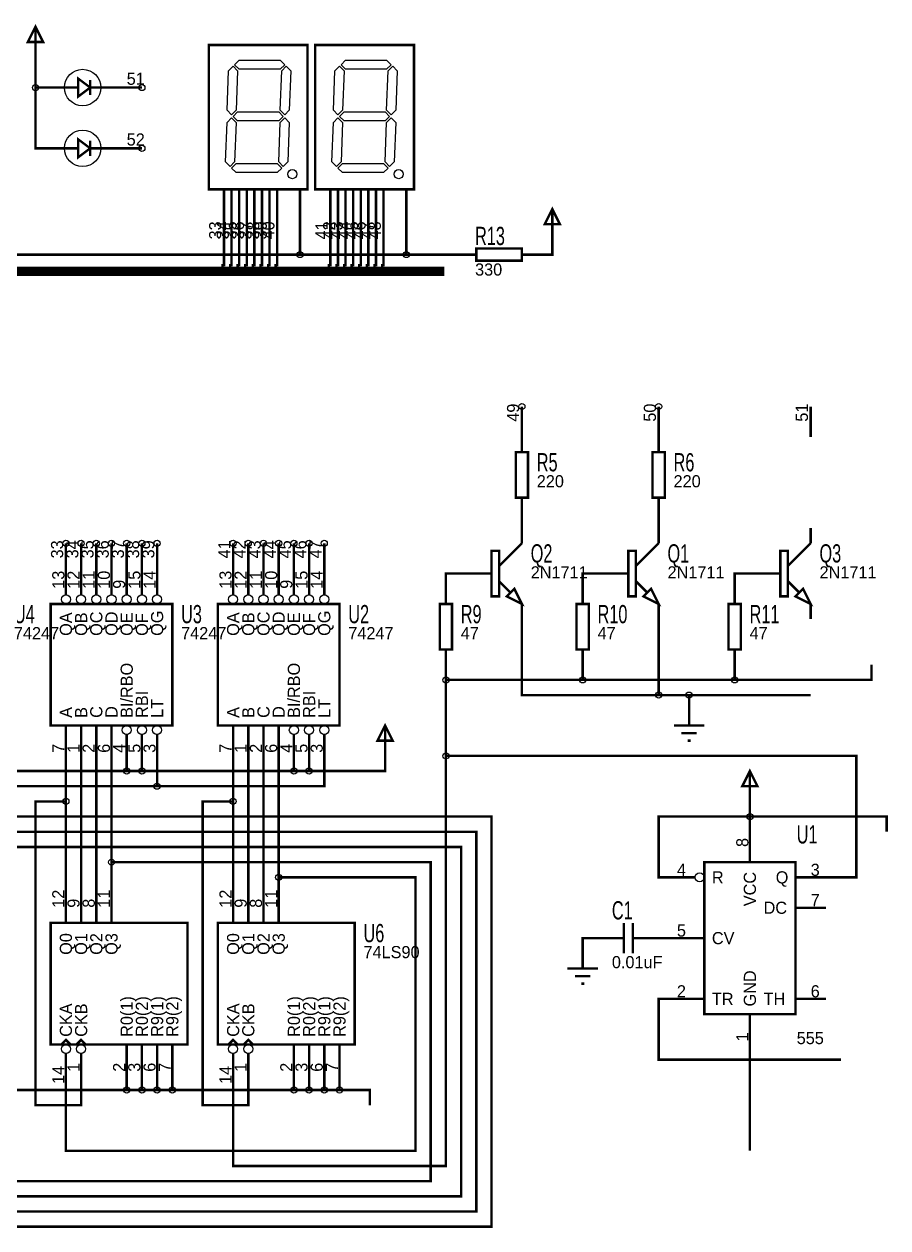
# Model space of a CAD drawing. Header units: inches. Extents: x -5.1 to 5.6, y -4.4 to 3.5.
# Drawn here: x -0.07 to 5.61, y -4.41 to 3.52 of the extents above; entities that cross this region are included whole.
import ezdxf

# ---------------------------------------------------------------- set-up
doc = ezdxf.new("R2010")
doc.units = ezdxf.units.IN
doc.layers.get('0').update_dxf_attribs({"linetype": 'CONTINUOUS'})

msp = doc.modelspace()

# ---------------------------------------------------------------- linework, layer by layer
for points, const_width in [([(-0.05, 3.4), (0, 3.5), (0.05, 3.4), (-0.05, 3.4)], 0.016), ([(0, 3.3), (0, 3.5)], 0.016), ([(1.14, 2.43), (1.79, 2.43), (1.79, 3.38), (1.14, 3.38), (1.14, 2.43)], 0.016), ([(1.84, 2.43), (2.49, 2.43), (2.49, 3.38), (1.84, 3.38), (1.84, 2.43)], 0.016), ([(0, 3.3), (0, 3.1)], 0.016), ([(0.36, 3.1), (0.28, 3.16), (0.28, 3.04), (0.36, 3.1)], 0.015), ([(0.11, 3.1), (0, 3.1)], 0.016), ([(0.11, 2.7), (0, 2.7), (0, 3.1)], 0.016), ([(0.11, 3.1), (0.21, 3.1)], 0.016), ([(0.21, 3.1), (0.28, 3.1)], 0.016), ([(0.36, 3.1), (0.41, 3.1)], 0.016), ([(0.36, 3.05), (0.36, 3.15)], 0.015), ([(0.51, 3.1), (0.41, 3.1)], 0.016), ([(0.51, 3.1), (0.7, 3.1)], 0.016), ([(0.36, 2.7), (0.28, 2.76), (0.28, 2.64), (0.36, 2.7)], 0.015), ([(0.11, 2.7), (0.21, 2.7)], 0.016), ([(0.21, 2.7), (0.28, 2.7)], 0.016), ([(0.36, 2.7), (0.41, 2.7)], 0.016), ([(0.36, 2.65), (0.36, 2.75)], 0.015), ([(0.51, 2.7), (0.41, 2.7)], 0.016), ([(0.51, 2.7), (0.7, 2.7)], 0.016), ([(1.24, 2.23), (1.24, 2.43)], 0.016), ([(1.29, 2.23), (1.29, 2.43)], 0.016), ([(1.34, 2.23), (1.34, 2.43)], 0.016), ([(1.39, 2.23), (1.39, 2.43)], 0.016), ([(1.44, 2.23), (1.44, 2.43)], 0.016), ([(1.49, 2.23), (1.49, 2.43)], 0.016), ([(1.54, 2.23), (1.54, 2.43)], 0.016), ([(1.59, 2.23), (1.59, 2.43)], 0.016), ([(1.74, 2.23), (1.74, 2.43)], 0.016), ([(1.94, 2.23), (1.94, 2.43)], 0.016), ([(1.99, 2.23), (1.99, 2.43)], 0.016), ([(2.04, 2.23), (2.04, 2.43)], 0.016), ([(2.09, 2.23), (2.09, 2.43)], 0.016), ([(2.14, 2.23), (2.14, 2.43)], 0.016), ([(2.19, 2.23), (2.19, 2.43)], 0.016), ([(2.24, 2.23), (2.24, 2.43)], 0.016), ([(2.29, 2.23), (2.29, 2.43)], 0.016), ([(2.44, 2.23), (2.44, 2.43)], 0.016), ([(3.35, 2.2), (3.4, 2.3), (3.45, 2.2), (3.35, 2.2)], 0.016), ([(3.4, 2.1), (3.4, 2.3)], 0.016), ([(1.24, 2.23), (1.24, 1.93), (1.23, 1.93), (1.23, 1.9)], 0.016), ([(1.29, 2.23), (1.29, 1.93), (1.28, 1.93), (1.28, 1.9)], 0.016), ([(1.34, 2.23), (1.34, 1.93), (1.33, 1.93), (1.33, 1.9)], 0.016), ([(1.39, 2.23), (1.39, 1.93), (1.38, 1.93), (1.38, 1.9)], 0.016), ([(1.44, 2.23), (1.44, 1.93), (1.43, 1.93), (1.43, 1.9)], 0.016), ([(1.49, 2.23), (1.49, 1.93), (1.48, 1.93), (1.48, 1.9)], 0.016), ([(1.54, 2.23), (1.54, 1.93), (1.53, 1.93), (1.53, 1.9)], 0.016), ([(1.59, 2.23), (1.59, 1.93), (1.58, 1.93), (1.58, 1.9)], 0.016), ([(1.74, 2.23), (1.74, 2)], 0.016), ([(1.94, 2.23), (1.94, 1.93), (1.93, 1.93), (1.93, 1.9)], 0.016), ([(1.99, 2.23), (1.99, 1.93), (1.98, 1.93), (1.98, 1.9)], 0.016), ([(2.04, 2.23), (2.04, 1.93), (2.03, 1.93), (2.03, 1.9)], 0.016), ([(2.09, 2.23), (2.09, 1.93), (2.08, 1.93), (2.08, 1.9)], 0.016), ([(2.14, 2.23), (2.14, 1.93), (2.13, 1.93), (2.13, 1.9)], 0.016), ([(2.19, 2.23), (2.19, 1.93), (2.18, 1.93), (2.18, 1.9)], 0.016), ([(2.24, 2.23), (2.24, 1.93), (2.23, 1.93), (2.23, 1.9)], 0.016), ([(2.29, 2.23), (2.29, 1.93), (2.28, 1.93), (2.28, 1.9)], 0.016), ([(2.44, 2.23), (2.44, 2)], 0.016), ([(3.3, 2), (3.4, 2), (3.4, 2.1)], 0.016), ([(-0.58, 2), (1.74, 2)], 0.016), ([(1.74, 2), (2.44, 2)], 0.016), ([(2.44, 2), (2.8, 2)], 0.016), ([(2.8, 2), (2.9, 2)], 0.016), ([(2.9, 1.96), (3.2, 1.96), (3.2, 2.04), (2.9, 2.04), (2.9, 1.96)], 0.016), ([(3.3, 2), (3.2, 2)], 0.016), ([(2.69, 1.89), (-3.76, 1.89)], 0.06), ([(3.2, 0.8), (3.2, 1)], 0.016), ([(4.1, 0.8), (4.1, 1)], 0.016), ([(5.1, 0.8), (5.1, 1)], 0.016), ([(3.2, 0.8), (3.2, 0.7)], 0.016), ([(4.1, 0.8), (4.1, 0.7)], 0.016), ([(3.16, 0.4), (3.24, 0.4), (3.24, 0.7), (3.16, 0.7), (3.16, 0.4)], 0.016), ([(4.06, 0.4), (4.14, 0.4), (4.14, 0.7), (4.06, 0.7), (4.06, 0.4)], 0.016), ([(3.2, 0.3), (3.2, 0.4)], 0.016), ([(4.1, 0.3), (4.1, 0.4)], 0.016), ([(3.2, 0.2), (3.2, 0.3)], 0.016), ([(4.1, 0.2), (4.1, 0.3)], 0.016), ([(3.2, 0.2), (3.2, 0.1)], 0.016), ([(4.1, 0.2), (4.1, 0.1)], 0.016), ([(5.1, 0.2), (5.1, 0.1)], 0.016), ([(0.2, -0.1), (0.2, 0.1)], 0.016), ([(0.3, -0.1), (0.3, 0.1)], 0.016), ([(0.4, -0.1), (0.4, 0.1)], 0.016), ([(0.5, -0.1), (0.5, 0.1)], 0.016), ([(0.6, -0.1), (0.6, 0.1)], 0.016), ([(0.7, -0.1), (0.7, 0.1)], 0.016), ([(0.8, -0.1), (0.8, 0.1)], 0.016), ([(1.3, -0.1), (1.3, 0.1)], 0.016), ([(1.4, -0.1), (1.4, 0.1)], 0.016), ([(1.5, -0.1), (1.5, 0.1)], 0.016), ([(1.6, -0.1), (1.6, 0.1)], 0.016), ([(1.7, -0.1), (1.7, 0.1)], 0.016), ([(1.8, -0.1), (1.8, 0.1)], 0.016), ([(1.9, -0.1), (1.9, 0.1)], 0.016), ([(3.05, -0.05), (3.2, 0.1)], 0.016), ([(3.95, -0.05), (4.1, 0.1)], 0.016), ([(4.95, -0.05), (5.1, 0.1)], 0.016), ([(3, -0.25), (3.05, -0.25), (3.05, 0.05), (3, 0.05), (3, -0.25)], 0.016), ([(3.9, -0.25), (3.95, -0.25), (3.95, 0.05), (3.9, 0.05), (3.9, -0.25)], 0.016), ([(4.9, -0.25), (4.95, -0.25), (4.95, 0.05), (4.9, 0.05), (4.9, -0.25)], 0.016), ([(0.2, -0.1), (0.2, -0.24)], 0.016), ([(0.3, -0.1), (0.3, -0.24)], 0.016), ([(0.4, -0.1), (0.4, -0.24)], 0.016), ([(0.5, -0.1), (0.5, -0.24)], 0.016), ([(0.6, -0.1), (0.6, -0.24)], 0.016), ([(0.7, -0.1), (0.7, -0.24)], 0.016), ([(0.8, -0.1), (0.8, -0.24)], 0.016), ([(1.3, -0.1), (1.3, -0.24)], 0.016), ([(1.4, -0.1), (1.4, -0.24)], 0.016), ([(1.5, -0.1), (1.5, -0.24)], 0.016), ([(1.6, -0.1), (1.6, -0.24)], 0.016), ([(1.7, -0.1), (1.7, -0.24)], 0.016), ([(1.8, -0.1), (1.8, -0.24)], 0.016), ([(1.9, -0.1), (1.9, -0.24)], 0.016), ([(2.9, -0.1), (2.7, -0.1), (2.7, -0.2)], 0.016), ([(2.9, -0.1), (3, -0.1)], 0.016), ([(3.05, -0.15), (3.12, -0.22)], 0.016), ([(3.8, -0.1), (3.6, -0.1), (3.6, -0.2)], 0.016), ([(3.8, -0.1), (3.9, -0.1)], 0.016), ([(3.95, -0.15), (4.02, -0.22)], 0.016), ([(4.8, -0.1), (4.6, -0.1), (4.6, -0.2)], 0.016), ([(4.8, -0.1), (4.9, -0.1)], 0.016), ([(4.95, -0.15), (5.02, -0.22)], 0.016), ([(2.7, -0.2), (2.7, -0.3)], 0.016), ([(3.2, -0.3), (3.1, -0.25), (3.15, -0.2), (3.2, -0.3)], 0.016), ([(3.6, -0.2), (3.6, -0.3)], 0.016), ([(4.1, -0.3), (4, -0.25), (4.05, -0.2), (4.1, -0.3)], 0.016), ([(4.6, -0.2), (4.6, -0.3)], 0.016), ([(5.1, -0.3), (5, -0.25), (5.05, -0.2), (5.1, -0.3)], 0.016), ([(0.1, -1.1), (0.9, -1.1), (0.9, -0.3), (0.1, -0.3), (0.1, -1.1)], 0.016), ([(1.2, -1.1), (2, -1.1), (2, -0.3), (1.2, -0.3), (1.2, -1.1)], 0.016), ([(2.66, -0.6), (2.74, -0.6), (2.74, -0.3), (2.66, -0.3), (2.66, -0.6)], 0.016), ([(3.2, -0.4), (3.2, -0.3)], 0.016), ([(3.56, -0.6), (3.64, -0.6), (3.64, -0.3), (3.56, -0.3), (3.56, -0.6)], 0.016), ([(4.1, -0.4), (4.1, -0.3)], 0.016), ([(4.56, -0.6), (4.64, -0.6), (4.64, -0.3), (4.56, -0.3), (4.56, -0.6)], 0.016), ([(5.1, -0.4), (5.1, -0.3)], 0.016), ([(3.2, -0.4), (3.2, -0.9), (4.1, -0.9)], 0.016), ([(4.1, -0.4), (4.1, -0.9), (4.3, -0.9)], 0.016), ([(2.7, -0.7), (2.7, -0.6)], 0.016), ([(3.6, -0.7), (3.6, -0.6)], 0.016), ([(4.6, -0.7), (4.6, -0.6)], 0.016), ([(2.7, -0.7), (2.7, -0.8)], 0.016), ([(4.6, -0.7), (4.6, -0.8), (3.6, -0.8)], 0.016), ([(3.6, -0.7), (3.6, -0.8)], 0.016), ([(5.5, -0.7), (5.5, -0.8), (4.6, -0.8)], 0.016), ([(3.6, -0.8), (2.7, -0.8)], 0.016), ([(2.7, -0.8), (2.7, -1.3)], 0.016), ([(5.1, -0.9), (4.3, -0.9)], 0.016), ([(4.3, -1), (4.3, -0.9)], 0.016), ([(4.3, -1), (4.3, -1.1)], 0.016), ([(0.2, -1.3), (0.2, -1.1)], 0.016), ([(0.3, -1.3), (0.3, -1.1)], 0.016), ([(0.4, -1.3), (0.4, -1.1)], 0.016), ([(0.5, -1.3), (0.5, -1.1)], 0.016), ([(1.3, -1.3), (1.3, -1.1)], 0.016), ([(1.4, -1.3), (1.4, -1.1)], 0.016), ([(1.5, -1.3), (1.5, -1.1)], 0.016), ([(1.6, -1.3), (1.6, -1.1)], 0.016), ([(2.25, -1.2), (2.3, -1.1), (2.35, -1.2), (2.25, -1.2)], 0.016), ([(2.3, -1.3), (2.3, -1.1)], 0.016), ([(4.2, -1.1), (4.4, -1.1)], 0.016), ([(0.6, -1.3), (0.6, -1.16)], 0.016), ([(0.7, -1.3), (0.7, -1.16)], 0.016), ([(0.8, -1.3), (0.8, -1.16)], 0.016), ([(1.7, -1.3), (1.7, -1.16)], 0.016), ([(1.8, -1.3), (1.8, -1.16)], 0.016), ([(1.9, -1.3), (1.9, -1.16)], 0.016), ([(4.25, -1.15), (4.35, -1.15)], 0.016), ([(4.29, -1.2), (4.31, -1.2)], 0.016), ([(0.8, -1.3), (0.8, -1.5), (-0.3, -1.5)], 0.016), ([(0.2, -1.6), (0.2, -1.3)], 0.016), ([(0.3, -2.2), (0.3, -1.3)], 0.016), ([(0.4, -2.2), (0.4, -1.3)], 0.016), ([(0.5, -1.3), (0.5, -2)], 0.016), ([(0.6, -1.4), (0.6, -1.3)], 0.016), ([(0.7, -1.4), (0.7, -1.3)], 0.016), ([(1.9, -1.3), (1.9, -1.5), (0.8, -1.5)], 0.016), ([(1.3, -3.4), (1.3, -4), (2.7, -4), (2.7, -1.3)], 0.016), ([(1.3, -1.3), (1.3, -1.6)], 0.016), ([(1.4, -2.2), (1.4, -1.3)], 0.016), ([(1.5, -2.2), (1.5, -1.3)], 0.016), ([(1.6, -1.3), (1.6, -2.1)], 0.016), ([(1.7, -1.3), (1.7, -1.4)], 0.016), ([(2.3, -1.3), (2.3, -1.4), (1.8, -1.4)], 0.016), ([(1.8, -1.3), (1.8, -1.4)], 0.016), ([(5.2, -2.1), (5.4, -2.1), (5.4, -1.3), (2.7, -1.3)], 0.016), ([(0.7, -1.4), (0.6, -1.4), (-0.4, -1.4), (-0.5, -1.4)], 0.016), ([(0.7, -1.4), (1.7, -1.4)], 0.016), ([(1.8, -1.4), (1.7, -1.4)], 0.016), ([(4.65, -1.5), (4.7, -1.4), (4.75, -1.5), (4.65, -1.5)], 0.016), ([(4.7, -1.6), (4.7, -1.4)], 0.016), ([(0.3, -3.4), (0.3, -3.6), (0, -3.6), (0, -1.6), (0.2, -1.6)], 0.016), ([(0.2, -2.2), (0.2, -1.6)], 0.016), ([(1.4, -3.4), (1.4, -3.6), (1.1, -3.6), (1.1, -1.6), (1.3, -1.6)], 0.016), ([(1.3, -2.2), (1.3, -1.6)], 0.016), ([(4.7, -1.6), (4.7, -1.7)], 0.016), ([(-4.3, -3.4), (-4.3, -4.4), (3, -4.4), (3, -1.7), (-2.8, -1.7)], 0.016), ([(4.2, -2.1), (4.1, -2.1), (4.1, -1.7), (4.7, -1.7), (5.6, -1.7), (5.6, -1.8)], 0.016), ([(4.7, -1.8), (4.7, -1.7)], 0.016), ([(-3.1, -3.4), (-3.1, -4.3), (2.9, -4.3), (2.9, -1.8), (-1.7, -1.8)], 0.016), ([(4.7, -1.8), (4.7, -2)], 0.016), ([(-2, -3.4), (-2, -4.2), (2.8, -4.2), (2.8, -1.9), (-0.6, -1.9)], 0.016), ([(-0.9, -3.4), (-0.9, -4.1), (2.6, -4.1), (2.6, -2), (0.5, -2)], 0.016), ([(0.5, -2.2), (0.5, -2)], 0.016), ([(4.4, -3), (5, -3), (5, -2), (4.4, -2), (4.4, -3)], 0.016), ([(0.2, -3.4), (0.2, -3.9), (2.5, -3.9), (2.5, -2.1), (1.6, -2.1)], 0.016), ([(1.6, -2.2), (1.6, -2.1)], 0.016), ([(4.2, -2.1), (4.34, -2.1)], 0.016), ([(5.2, -2.1), (5, -2.1)], 0.016), ([(0.2, -2.2), (0.2, -2.4)], 0.016), ([(0.3, -2.2), (0.3, -2.4)], 0.016), ([(0.4, -2.2), (0.4, -2.4)], 0.016), ([(0.5, -2.2), (0.5, -2.4)], 0.016), ([(1.3, -2.2), (1.3, -2.4)], 0.016), ([(1.4, -2.2), (1.4, -2.4)], 0.016), ([(1.5, -2.2), (1.5, -2.4)], 0.016), ([(1.6, -2.2), (1.6, -2.4)], 0.016), ([(5.2, -2.3), (5, -2.3)], 0.016), ([(0.1, -3.2), (1, -3.2), (1, -2.4), (0.1, -2.4), (0.1, -3.2)], 0.016), ([(1.2, -3.2), (2.1, -3.2), (2.1, -2.4), (1.2, -2.4), (1.2, -3.2)], 0.016), ([(3.87, -2.4), (3.87, -2.6)], 0.016), ([(3.93, -2.4), (3.93, -2.6)], 0.016), ([(3.7, -2.5), (3.6, -2.5), (3.6, -2.6)], 0.016), ([(3.7, -2.5), (3.8, -2.5)], 0.016), ([(3.87, -2.5), (3.8, -2.5)], 0.016), ([(3.93, -2.5), (4, -2.5)], 0.016), ([(4.1, -2.5), (4, -2.5)], 0.016), ([(4.2, -2.5), (4.1, -2.5)], 0.016), ([(4.2, -2.5), (4.4, -2.5)], 0.016), ([(3.6, -2.6), (3.6, -2.7)], 0.016), ([(3.5, -2.7), (3.7, -2.7)], 0.016), ([(3.55, -2.75), (3.65, -2.75)], 0.016), ([(3.59, -2.8), (3.61, -2.8)], 0.016), ([(4.2, -2.9), (4.1, -2.9), (4.1, -3.3), (5.3, -3.3)], 0.016), ([(4.2, -2.9), (4.4, -2.9)], 0.016), ([(5.2, -2.9), (5, -2.9)], 0.016), ([(4.7, -3.2), (4.7, -3)], 0.016), ([(0.17, -3.2), (0.2, -3.17), (0.23, -3.2), (0.17, -3.2)], 0.016), ([(0.27, -3.2), (0.3, -3.17), (0.33, -3.2), (0.27, -3.2)], 0.016), ([(1.27, -3.2), (1.3, -3.17), (1.33, -3.2), (1.27, -3.2)], 0.016), ([(1.37, -3.2), (1.4, -3.17), (1.43, -3.2), (1.37, -3.2)], 0.016), ([(0.6, -3.4), (0.6, -3.2)], 0.016), ([(0.7, -3.4), (0.7, -3.2)], 0.016), ([(0.8, -3.4), (0.8, -3.2)], 0.016), ([(0.9, -3.4), (0.9, -3.2)], 0.016), ([(1.7, -3.4), (1.7, -3.2)], 0.016), ([(1.8, -3.4), (1.8, -3.2)], 0.016), ([(1.9, -3.4), (1.9, -3.2)], 0.016), ([(2, -3.4), (2, -3.2)], 0.016), ([(4.7, -3.2), (4.7, -3.9)], 0.016), ([(0.2, -3.4), (0.2, -3.26)], 0.016), ([(0.3, -3.4), (0.3, -3.26)], 0.016), ([(1.3, -3.4), (1.3, -3.26)], 0.016), ([(1.4, -3.4), (1.4, -3.26)], 0.016), ([(-0.2, -3.4), (-0.2, -3.5), (0.6, -3.5)], 0.016), ([(0.6, -3.4), (0.6, -3.5), (0.7, -3.5)], 0.016), ([(0.7, -3.4), (0.7, -3.5), (0.8, -3.5)], 0.016), ([(0.8, -3.4), (0.8, -3.5), (0.9, -3.5)], 0.016), ([(0.9, -3.4), (0.9, -3.5)], 0.016), ([(1.7, -3.4), (1.7, -3.5)], 0.016), ([(1.9, -3.4), (1.9, -3.5), (1.8, -3.5)], 0.016), ([(1.8, -3.4), (1.8, -3.5)], 0.016), ([(2, -3.4), (2, -3.5)], 0.016), ([(1.7, -3.5), (0.9, -3.5)], 0.016), ([(1.8, -3.5), (1.7, -3.5)], 0.016), ([(1.9, -3.5), (2, -3.5)], 0.016), ([(2.2, -3.6), (2.2, -3.5), (2, -3.5)], 0.016)]:
    msp.add_lwpolyline(points, dxfattribs=dict(const_width=const_width))
for points in [[(1.31, 3.25), (1.34, 3.28), (1.61, 3.28), (1.64, 3.25), (1.61, 3.22), (1.34, 3.22), (1.31, 3.25)], [(2.01, 3.25), (2.04, 3.28), (2.31, 3.28), (2.34, 3.25), (2.31, 3.22), (2.04, 3.22), (2.01, 3.25)], [(1.27, 3.21), (1.3, 3.24), (1.33, 3.21), (1.32, 2.95), (1.29, 2.92), (1.26, 2.95), (1.27, 3.21)], [(1.62, 3.21), (1.65, 3.24), (1.68, 3.21), (1.67, 2.95), (1.64, 2.92), (1.61, 2.95), (1.62, 3.21)], [(1.97, 3.21), (2, 3.24), (2.03, 3.21), (2.02, 2.95), (1.99, 2.92), (1.96, 2.95), (1.97, 3.21)], [(2.32, 3.21), (2.35, 3.24), (2.38, 3.21), (2.37, 2.95), (2.34, 2.92), (2.31, 2.95), (2.32, 3.21)], [(1.3, 2.91), (1.33, 2.94), (1.6, 2.94), (1.63, 2.91), (1.6, 2.88), (1.33, 2.88), (1.3, 2.91)], [(2, 2.91), (2.03, 2.94), (2.3, 2.94), (2.33, 2.91), (2.3, 2.88), (2.03, 2.88), (2, 2.91)], [(1.26, 2.87), (1.29, 2.9), (1.32, 2.87), (1.31, 2.61), (1.28, 2.58), (1.25, 2.61), (1.26, 2.87)], [(1.61, 2.87), (1.64, 2.9), (1.67, 2.87), (1.66, 2.61), (1.63, 2.58), (1.6, 2.61), (1.61, 2.87)], [(1.96, 2.87), (1.99, 2.9), (2.02, 2.87), (2.01, 2.61), (1.98, 2.58), (1.95, 2.61), (1.96, 2.87)], [(2.31, 2.87), (2.34, 2.9), (2.37, 2.87), (2.36, 2.61), (2.33, 2.58), (2.3, 2.61), (2.31, 2.87)], [(1.29, 2.57), (1.32, 2.6), (1.59, 2.6), (1.62, 2.57), (1.59, 2.54), (1.32, 2.54), (1.29, 2.57)], [(1.99, 2.57), (2.02, 2.6), (2.29, 2.6), (2.32, 2.57), (2.29, 2.54), (2.02, 2.54), (1.99, 2.57)]]:
    msp.add_lwpolyline(points)
for centre, radius in [((0.31, 3.1), 0.12), ((0, 3.1), 0.02), ((0.7, 3.1), 0.02), ((0.31, 2.7), 0.12), ((0.7, 2.7), 0.02), ((1.69, 2.53), 0.03), ((2.39, 2.53), 0.03), ((1.74, 2), 0.02), ((2.44, 2), 0.02), ((1.23, 1.9), 0.02), ((1.28, 1.9), 0.02), ((1.33, 1.9), 0.02), ((1.38, 1.9), 0.02), ((1.43, 1.9), 0.02), ((1.48, 1.9), 0.02), ((1.53, 1.9), 0.02), ((1.58, 1.9), 0.02), ((1.93, 1.9), 0.02), ((1.98, 1.9), 0.02), ((2.03, 1.9), 0.02), ((2.08, 1.9), 0.02), ((2.13, 1.9), 0.02), ((2.18, 1.9), 0.02), ((2.23, 1.9), 0.02), ((2.28, 1.9), 0.02), ((3.2, 1), 0.02), ((4.1, 1), 0.02), ((0.2, 0.1), 0.02), ((0.3, 0.1), 0.02), ((0.4, 0.1), 0.02), ((0.5, 0.1), 0.02), ((0.6, 0.1), 0.02), ((0.7, 0.1), 0.02), ((0.8, 0.1), 0.02), ((1.3, 0.1), 0.02), ((1.4, 0.1), 0.02), ((1.5, 0.1), 0.02), ((1.6, 0.1), 0.02), ((1.7, 0.1), 0.02), ((1.8, 0.1), 0.02), ((1.9, 0.1), 0.02), ((0.2, -0.27), 0.03), ((0.3, -0.27), 0.03), ((0.4, -0.27), 0.03), ((0.5, -0.27), 0.03), ((0.6, -0.27), 0.03), ((0.7, -0.27), 0.03), ((0.8, -0.27), 0.03), ((1.3, -0.27), 0.03), ((1.4, -0.27), 0.03), ((1.5, -0.27), 0.03), ((1.6, -0.27), 0.03), ((1.7, -0.27), 0.03), ((1.8, -0.27), 0.03), ((1.9, -0.27), 0.03), ((2.7, -0.8), 0.02), ((3.6, -0.8), 0.02), ((4.6, -0.8), 0.02), ((4.1, -0.9), 0.02), ((4.3, -0.9), 0.02), ((0.6, -1.13), 0.03), ((0.7, -1.13), 0.03), ((0.8, -1.13), 0.03), ((1.7, -1.13), 0.03), ((1.8, -1.13), 0.03), ((1.9, -1.13), 0.03), ((2.7, -1.3), 0.02), ((0.6, -1.4), 0.02), ((0.7, -1.4), 0.02), ((1.7, -1.4), 0.02), ((1.8, -1.4), 0.02), ((0.8, -1.5), 0.02), ((0.2, -1.6), 0.02), ((1.3, -1.6), 0.02), ((4.7, -1.7), 0.02), ((0.5, -2), 0.02), ((1.6, -2.1), 0.02), ((4.37, -2.1), 0.03), ((0.2, -3.23), 0.03), ((0.3, -3.23), 0.03), ((1.3, -3.23), 0.03), ((1.4, -3.23), 0.03), ((0.6, -3.5), 0.02), ((0.7, -3.5), 0.02), ((0.8, -3.5), 0.02), ((0.9, -3.5), 0.02), ((1.7, -3.5), 0.02), ((1.8, -3.5), 0.02), ((1.9, -3.5), 0.02), ((2, -3.5), 0.02)]:
    msp.add_circle(centre, radius)

# ---------------------------------------------------------------- texts
for s, p in [('51', (0.6, 3.118)), ('52', (0.6, 2.718)), ('330', (2.892, 1.862)), ('220', (3.298, 0.468)), ('220', (4.198, 0.468)), ('2N1711', (3.258, -0.132)), ('2N1711', (4.158, -0.132)), ('2N1711', (5.158, -0.132)), ('74247', (-0.142, -0.532)), ('74247', (0.958, -0.532)), ('74247', (2.058, -0.532)), ('47', (2.798, -0.532)), ('47', (3.698, -0.532)), ('47', (4.698, -0.532)), ('4', (4.22, -2.09)), ('R', (4.45, -2.14)), ('Q', (4.87, -2.14)), ('3', (5.1, -2.09)), ('7', (5.1, -2.29)), ('DC', (4.79, -2.34)), ('5', (4.22, -2.49)), ('CV', (4.45, -2.54)), ('74LS90', (2.158, -2.632)), ('0.01uF', (3.792, -2.698)), ('2', (4.22, -2.89)), ('6', (5.1, -2.89)), ('TR', (4.45, -2.94)), ('TH', (4.79, -2.94)), ('555', (5.008, -3.198))]:
    msp.add_text(s, height=0.08).set_placement(p)
for s, p in [('33', (1.222, 2.1)), ('34', (1.272, 2.1)), ('35', (1.322, 2.1)), ('36', (1.372, 2.1)), ('37', (1.422, 2.1)), ('38', (1.472, 2.1)), ('39', (1.522, 2.1)), ('40', (1.572, 2.1)), ('41', (1.922, 2.1)), ('42', (1.972, 2.1)), ('43', (2.022, 2.1)), ('44', (2.072, 2.1)), ('45', (2.122, 2.1)), ('46', (2.172, 2.1)), ('47', (2.222, 2.1)), ('48', (2.272, 2.1)), ('49', (3.182, 0.9)), ('50', (4.082, 0.9)), ('51', (5.082, 0.9)), ('33', (0.182, 0)), ('34', (0.282, 0)), ('35', (0.382, 0)), ('36', (0.482, 0)), ('37', (0.582, 0)), ('38', (0.682, 0)), ('39', (0.782, 0)), ('41', (1.282, 0)), ('42', (1.382, 0)), ('43', (1.482, 0)), ('44', (1.582, 0)), ('45', (1.682, 0)), ('46', (1.782, 0)), ('47', (1.882, 0)), ('13', (0.19, -0.2)), ('12', (0.29, -0.2)), ('11', (0.39, -0.2)), ('10', (0.49, -0.2)), ('9', (0.59, -0.2)), ('15', (0.69, -0.2)), ('14', (0.79, -0.2)), ('13', (1.29, -0.2)), ('12', (1.39, -0.2)), ('11', (1.49, -0.2)), ('10', (1.59, -0.2)), ('9', (1.69, -0.2)), ('15', (1.79, -0.2)), ('14', (1.89, -0.2)), ('QA', (0.24, -0.51)), ('QB', (0.34, -0.51)), ('QC', (0.44, -0.51)), ('QD', (0.54, -0.51)), ('QE', (0.64, -0.51)), ('QF', (0.74, -0.51)), ('QG', (0.84, -0.51)), ('QA', (1.34, -0.51)), ('QB', (1.44, -0.51)), ('QC', (1.54, -0.51)), ('QD', (1.64, -0.51)), ('QE', (1.74, -0.51)), ('QF', (1.84, -0.51)), ('QG', (1.94, -0.51)), ('BI/RBO', (0.64, -1.05)), ('BI/RBO', (1.74, -1.05)), ('RBI', (0.74, -1.05)), ('LT', (0.84, -1.05)), ('RBI', (1.84, -1.05)), ('LT', (1.94, -1.05)), ('A', (0.24, -1.05)), ('B', (0.34, -1.05)), ('C', (0.44, -1.05)), ('D', (0.54, -1.05)), ('A', (1.34, -1.05)), ('B', (1.44, -1.05)), ('C', (1.54, -1.05)), ('D', (1.64, -1.05)), ('7', (0.19, -1.28)), ('1', (0.29, -1.28)), ('2', (0.39, -1.28)), ('6', (0.49, -1.28)), ('4', (0.59, -1.28)), ('5', (0.69, -1.28)), ('3', (0.79, -1.28)), ('7', (1.29, -1.28)), ('1', (1.39, -1.28)), ('2', (1.49, -1.28)), ('6', (1.59, -1.28)), ('4', (1.69, -1.28)), ('5', (1.79, -1.28)), ('3', (1.89, -1.28)), ('8', (4.69, -1.9)), ('VCC', (4.74, -2.29)), ('12', (0.19, -2.3)), ('11', (0.49, -2.3)), ('12', (1.29, -2.3)), ('11', (1.59, -2.3)), ('9', (0.29, -2.3)), ('8', (0.39, -2.3)), ('9', (1.39, -2.3)), ('8', (1.49, -2.3)), ('Q0', (0.24, -2.61)), ('Q1', (0.34, -2.61)), ('Q2', (0.44, -2.61)), ('Q3', (0.54, -2.61)), ('Q0', (1.34, -2.61)), ('Q1', (1.44, -2.61)), ('Q2', (1.54, -2.61)), ('Q3', (1.64, -2.61)), ('GND', (4.74, -2.95)), ('CKA', (0.24, -3.15)), ('R0(1)', (0.64, -3.15)), ('R0(2)', (0.74, -3.15)), ('R9(1)', (0.84, -3.15)), ('R9(2)', (0.94, -3.15)), ('CKA', (1.34, -3.15)), ('R0(1)', (1.74, -3.15)), ('R0(2)', (1.84, -3.15)), ('R9(1)', (1.94, -3.15)), ('R9(2)', (2.04, -3.15)), ('CKB', (0.34, -3.15)), ('CKB', (1.44, -3.15)), ('1', (4.69, -3.18)), ('1', (0.29, -3.38)), ('2', (0.59, -3.38)), ('3', (0.69, -3.38)), ('6', (0.79, -3.38)), ('7', (0.89, -3.38)), ('1', (1.39, -3.38)), ('2', (1.69, -3.38)), ('3', (1.79, -3.38)), ('6', (1.89, -3.38)), ('7', (1.99, -3.38)), ('14', (0.19, -3.46)), ('14', (1.29, -3.46))]:
    msp.add_text(s, height=0.08, rotation=90).set_placement(p)
at = {"width": 0.666667}
for s, p in [('R13', (2.892, 2.063)), ('R5', (3.298, 0.573)), ('R6', (4.198, 0.573)), ('Q2', (3.258, -0.027)), ('Q1', (4.158, -0.027)), ('Q3', (5.158, -0.027)), ('U4', (-0.142, -0.427)), ('U3', (0.958, -0.427)), ('U2', (2.058, -0.427)), ('R9', (2.798, -0.427)), ('R10', (3.698, -0.427)), ('R11', (4.698, -0.427)), ('U1', (5.008, -1.877)), ('C1', (3.792, -2.377)), ('U6', (2.158, -2.527))]:
    msp.add_text(s, height=0.12, dxfattribs=at).set_placement(p)

doc.saveas('drawing.dxf')
